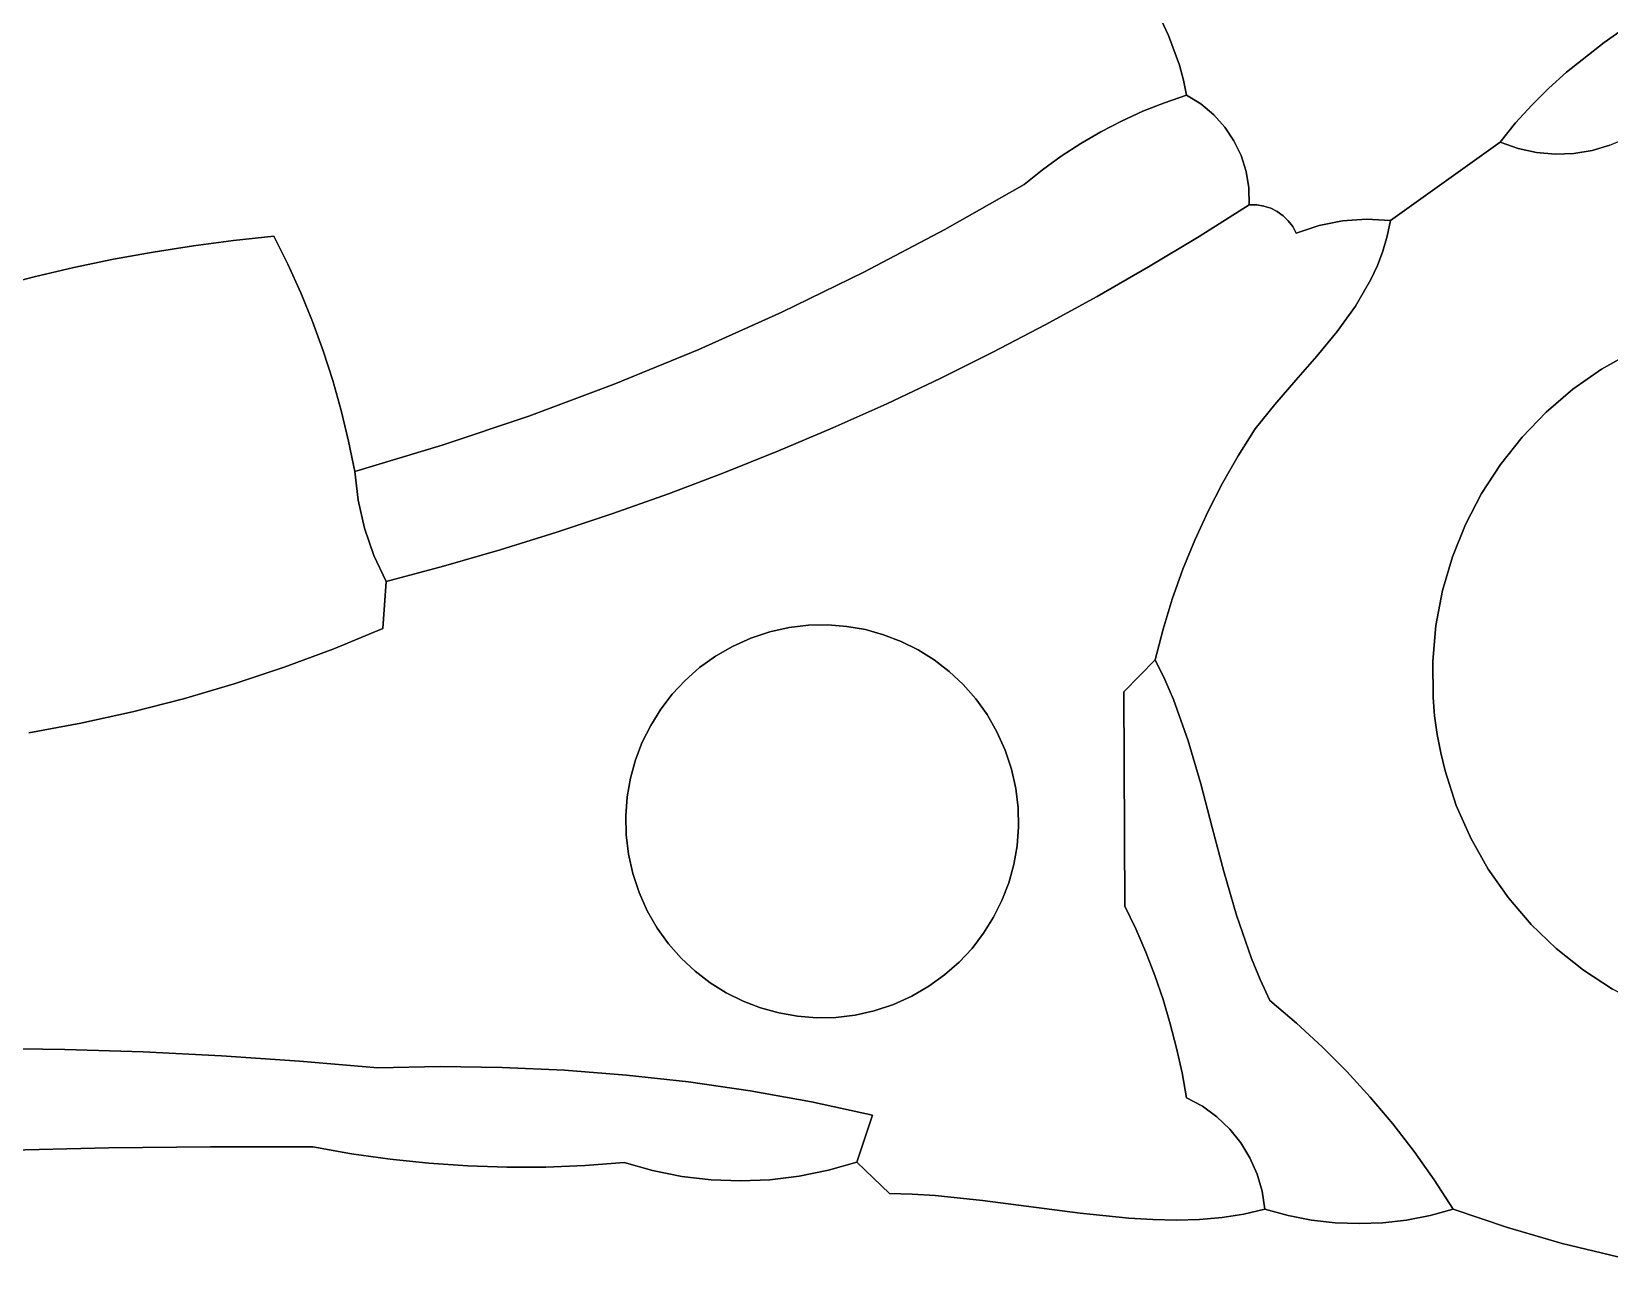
# Model space of a CAD drawing. Header units: inches. Extents: x 37.5 to 70.3, y 17.4 to 61.6.
# Drawn here: x 56.033 to 59.301, y 33.788 to 36.337 of the extents above; entities that cross this region are included whole.
import ezdxf

# ---------------------------------------------------------------- set-up
doc = ezdxf.new("R2010")
doc.units = ezdxf.units.IN
doc.layers.add('SURFACES_FOR_SKETCHUP', color=7, linetype='Continuous')

msp = doc.modelspace()

# ---------------------------------------------------------------- linework, layer by layer
at = {"layer": 'SURFACES_FOR_SKETCHUP'}
for points, invisible_edges in [([(56.8002, 37.2728), (57.587, 35.7558), (56.8268, 37.2866)], 3), ([(56.8268, 37.2866), (57.7568, 35.8385), (56.8521, 37.303)], 3), ([(57.7568, 35.8385), (56.8268, 37.2866), (57.587, 35.7558)], 3), ([(58.1972, 36.6845), (56.8521, 37.303), (57.7568, 35.8385)], 11), ([(56.7723, 37.2617), (56.5349, 35.9128), (56.8002, 37.2728)], 3), ([(57.587, 35.7558), (56.8002, 37.2728), (56.5349, 35.9128)], 11), ([(56.7723, 37.2617), (56.7434, 37.2533), (56.5349, 35.9128)], 10), ([(56.7434, 37.2533), (56.7137, 37.2477), (56.5349, 35.9128)], 10), ([(56.202, 37.0502), (56.5349, 35.9128), (56.6834, 37.245)], 11), ([(56.7137, 37.2477), (56.6834, 37.245), (56.5349, 35.9128)], 10), ([(58.8316, 37.1232), (58.3592, 36.3891), (59.1749, 36.2195)], 11), ([(59.2896, 36.3139), (59.3708, 36.3712), (58.8316, 37.1232)], 10), ([(59.1749, 36.2195), (59.2119, 36.2525), (58.8316, 37.1232)], 10), ([(59.2119, 36.2525), (59.2896, 36.3139), (58.8316, 37.1232)], 10), ([(55.5902, 36.8551), (56.1205, 35.8482), (56.1282, 37.038)], 11), ([(56.1282, 37.038), (56.1205, 35.8482), (56.1493, 37.0345)], 3), ([(56.2027, 35.8652), (56.1493, 37.0345), (56.1205, 35.8482)], 3), ([(56.1493, 37.0345), (56.2853, 35.8802), (56.1689, 37.0353)], 3), ([(56.2853, 35.8802), (56.1493, 37.0345), (56.2027, 35.8652)], 3), ([(56.1689, 37.0353), (56.4514, 35.904), (56.1867, 37.0405)], 3), ([(56.4514, 35.904), (56.1689, 37.0353), (56.3682, 35.8931)], 3), ([(56.3682, 35.8931), (56.1689, 37.0353), (56.2853, 35.8802)], 3), ([(56.1867, 37.0405), (56.5349, 35.9128), (56.202, 37.0502)], 3), ([(56.5349, 35.9128), (56.1867, 37.0405), (56.4514, 35.904)], 3), ([(56.0388, 35.8291), (55.5902, 36.8551), (55.9576, 35.808)], 3), ([(56.1205, 35.8482), (55.5902, 36.8551), (56.0388, 35.8291)], 3), ([(57.7568, 35.8385), (57.9241, 35.9267), (58.1972, 36.6845)], 10), ([(58.1972, 36.6845), (57.9241, 35.9267), (58.2257, 36.6262)], 3), ([(57.9241, 35.9267), (58.0886, 36.0201), (58.2257, 36.6262)], 10), ([(58.1263, 36.0504), (58.2257, 36.6262), (58.0886, 36.0201)], 3), ([(58.2257, 36.6262), (58.1263, 36.0504), (58.2582, 36.5676)], 3), ([(58.1654, 36.0787), (58.2582, 36.5676), (58.1263, 36.0504)], 3), ([(58.2058, 36.105), (58.2582, 36.5676), (58.1654, 36.0787)], 3), ([(58.2582, 36.5676), (58.2058, 36.105), (58.3269, 36.4491)], 3), ([(58.2475, 36.1293), (58.3269, 36.4491), (58.2058, 36.105)], 3), ([(58.3269, 36.4491), (58.2475, 36.1293), (58.3592, 36.3891)], 3), ([(58.2902, 36.1515), (58.3592, 36.3891), (58.2475, 36.1293)], 3), ([(58.3592, 36.3891), (58.2902, 36.1515), (58.3876, 36.3285)], 3), ([(58.3876, 36.3285), (59.1749, 36.2195), (58.3592, 36.3891)], 3), ([(59.3708, 36.3712), (59.2896, 36.3139), (59.371, 36.1373)], 10), ([(58.3341, 36.1716), (58.3876, 36.3285), (58.2902, 36.1515)], 3), ([(58.4101, 36.2673), (58.3876, 36.3285), (58.3341, 36.1716)], 10), ([(58.4101, 36.2673), (58.4811, 36.1645), (58.3876, 36.3285)], 3), ([(58.3876, 36.3285), (58.4811, 36.1645), (59.106, 36.1475)], 11), ([(59.1396, 36.1846), (58.3876, 36.3285), (59.106, 36.1475)], 3), ([(59.1749, 36.2195), (58.3876, 36.3285), (59.1396, 36.1846)], 3), ([(59.2896, 36.3139), (59.2119, 36.2525), (59.371, 36.1373)], 10), ([(58.3341, 36.1716), (58.3789, 36.1895), (58.4101, 36.2673)], 10), ([(58.4101, 36.2673), (58.3789, 36.1895), (58.4185, 36.2364)], 3), ([(58.4247, 36.2053), (58.4185, 36.2364), (58.3789, 36.1895)], 2), ([(58.4185, 36.2364), (58.4545, 36.1868), (58.4101, 36.2673)], 3), ([(58.4811, 36.1645), (58.4101, 36.2673), (58.4545, 36.1868)], 3), ([(58.4185, 36.2364), (58.4247, 36.2053), (58.4545, 36.1868)], 8), ([(59.2119, 36.2525), (59.1749, 36.2195), (59.2646, 36.0904)], 10), ([(59.2646, 36.0904), (59.3016, 36.1013), (59.2119, 36.2525)], 10), ([(59.3373, 36.117), (59.2119, 36.2525), (59.3016, 36.1013)], 3), ([(59.371, 36.1373), (59.2119, 36.2525), (59.3373, 36.117)], 3), ([(58.4247, 36.2053), (58.3789, 36.1895), (58.4545, 36.1868)], 2), ([(59.1749, 36.2195), (59.1396, 36.1846), (59.2266, 36.0842)], 10), ([(59.2266, 36.0842), (59.2646, 36.0904), (59.1749, 36.2195)], 10), ([(58.3341, 36.1716), (58.2902, 36.1515), (58.4509, 35.9125)], 10), ([(58.3341, 36.1716), (58.5039, 36.1389), (58.3789, 36.1895)], 3), ([(58.5039, 36.1389), (58.3341, 36.1716), (58.5229, 36.1106)], 3), ([(58.4509, 35.9125), (58.5229, 36.1106), (58.3341, 36.1716)], 11), ([(58.4811, 36.1645), (58.3789, 36.1895), (58.5039, 36.1389)], 3), ([(58.4545, 36.1868), (58.3789, 36.1895), (58.4811, 36.1645)], 3), ([(59.106, 36.1475), (59.1496, 36.0862), (59.1396, 36.1846)], 3), ([(59.1881, 36.0828), (59.1396, 36.1846), (59.1496, 36.0862)], 3), ([(59.1881, 36.0828), (59.2266, 36.0842), (59.1396, 36.1846)], 10), ([(58.2902, 36.1515), (58.2475, 36.1293), (58.4509, 35.9125)], 10), ([(58.5039, 36.1389), (59.106, 36.1475), (58.4811, 36.1645)], 3), ([(59.106, 36.1475), (58.5039, 36.1389), (59.0745, 36.1078)], 3), ([(58.5229, 36.1106), (59.0745, 36.1078), (58.5039, 36.1389)], 3), ([(59.0745, 36.1078), (59.1116, 36.0945), (59.106, 36.1475)], 2), ([(59.1116, 36.0945), (59.1496, 36.0862), (59.106, 36.1475)], 10), ([(58.2058, 36.105), (58.1654, 36.0787), (58.3459, 35.8494)], 10), ([(58.2475, 36.1293), (58.2058, 36.105), (58.3459, 35.8494)], 10), ([(58.3459, 35.8494), (58.4509, 35.9125), (58.2475, 36.1293)], 10), ([(58.5229, 36.1106), (58.4509, 35.9125), (58.5377, 36.0798)], 3), ([(58.7974, 35.9481), (59.0745, 36.1078), (58.5229, 36.1106)], 11), ([(58.5377, 36.0798), (58.7974, 35.9481), (58.5229, 36.1106)], 3), ([(58.847, 35.9453), (59.0745, 36.1078), (58.7974, 35.9481)], 2), ([(59.0745, 36.1078), (58.847, 35.9453), (59.1116, 36.0945)], 2), ([(58.1654, 36.0787), (58.1263, 36.0504), (58.3459, 35.8494)], 10), ([(58.5377, 36.0798), (58.4509, 35.9125), (58.5481, 36.0471)], 3), ([(58.5481, 36.0471), (58.7479, 35.9446), (58.5377, 36.0798)], 3), ([(58.7974, 35.9481), (58.5377, 36.0798), (58.7479, 35.9446)], 3), ([(58.8406, 35.9131), (59.1116, 36.0945), (58.847, 35.9453)], 3), ([(59.1116, 36.0945), (58.8406, 35.9131), (59.1496, 36.0862)], 3), ([(58.8406, 35.9131), (59.2247, 35.5961), (59.1496, 36.0862)], 11), ([(59.2843, 35.6379), (59.1496, 36.0862), (59.2247, 35.5961)], 3), ([(59.1496, 36.0862), (59.2843, 35.6379), (59.1881, 36.0828)], 3), ([(59.1881, 36.0828), (59.3483, 35.6739), (59.2266, 36.0842)], 3), ([(59.3483, 35.6739), (59.1881, 36.0828), (59.2843, 35.6379)], 3), ([(59.2266, 36.0842), (59.3483, 35.6739), (59.2646, 36.0904)], 3), ([(59.2646, 36.0904), (59.4162, 35.7038), (59.3016, 36.1013)], 3), ([(59.4162, 35.7038), (59.2646, 36.0904), (59.3483, 35.6739)], 3), ([(58.1263, 36.0504), (58.0886, 36.0201), (58.2397, 35.7884)], 10), ([(58.2397, 35.7884), (58.3459, 35.8494), (58.1263, 36.0504)], 10), ([(58.5538, 36.013), (58.5481, 36.0471), (58.4509, 35.9125)], 10), ([(58.5538, 36.013), (58.5993, 35.9708), (58.5481, 36.0471)], 3), ([(58.6126, 35.9641), (58.5481, 36.0471), (58.5993, 35.9708)], 3), ([(58.7479, 35.9446), (58.5481, 36.0471), (58.6126, 35.9641)], 11), ([(58.0886, 36.0201), (57.9241, 35.9267), (58.1324, 35.7296)], 10), ([(58.1324, 35.7296), (58.2397, 35.7884), (58.0886, 36.0201)], 10), ([(58.5546, 35.9778), (58.5538, 36.013), (58.4509, 35.9125)], 2), ([(58.5538, 36.013), (58.5546, 35.9778), (58.5701, 35.9778)], 8), ([(58.5538, 36.013), (58.5701, 35.9778), (58.585, 35.9754)], 9), ([(58.5538, 36.013), (58.585, 35.9754), (58.5993, 35.9708)], 9), ([(58.4509, 35.9125), (58.6521, 35.9193), (58.5546, 35.9778)], 3), ([(58.5701, 35.9778), (58.5546, 35.9778), (58.5993, 35.9708)], 10), ([(58.6126, 35.9641), (58.5993, 35.9708), (58.5546, 35.9778)], 10), ([(58.6521, 35.9193), (58.6126, 35.9641), (58.5546, 35.9778)], 11), ([(58.5993, 35.9708), (58.585, 35.9754), (58.5701, 35.9778)], 8), ([(58.6248, 35.9554), (58.6126, 35.9641), (58.6521, 35.9193)], 10), ([(58.6248, 35.9554), (58.6993, 35.935), (58.6126, 35.9641)], 3), ([(58.7479, 35.9446), (58.6126, 35.9641), (58.6993, 35.935)], 3), ([(58.6448, 35.9329), (58.6356, 35.945), (58.6248, 35.9554)], 8), ([(58.6521, 35.9193), (58.6448, 35.9329), (58.6248, 35.9554)], 10), ([(58.6356, 35.945), (58.6993, 35.935), (58.6248, 35.9554)], 3), ([(58.6448, 35.9329), (58.6993, 35.935), (58.6356, 35.945)], 3), ([(58.7479, 35.9446), (58.6993, 35.935), (58.8068, 35.8233)], 10), ([(58.7974, 35.9481), (58.7479, 35.9446), (58.8316, 35.8821)], 10), ([(58.8068, 35.8233), (58.8203, 35.8522), (58.7479, 35.9446)], 10), ([(58.8203, 35.8522), (58.8316, 35.8821), (58.7479, 35.9446)], 10), ([(58.847, 35.9453), (58.7974, 35.9481), (58.8406, 35.9131)], 2), ([(58.8316, 35.8821), (58.8406, 35.9131), (58.7974, 35.9481)], 10), ([(56.5349, 35.9128), (56.4514, 35.904), (56.5638, 35.8549)], 2), ([(56.5638, 35.8549), (57.2398, 35.6069), (56.5349, 35.9128)], 3), ([(57.4146, 35.6786), (56.5349, 35.9128), (57.2398, 35.6069)], 3), ([(57.587, 35.7558), (56.5349, 35.9128), (57.4146, 35.6786)], 3), ([(57.9241, 35.9267), (57.7568, 35.8385), (57.9145, 35.6185)], 10), ([(57.9145, 35.6185), (58.024, 35.6729), (57.9241, 35.9267)], 10), ([(58.024, 35.6729), (58.1324, 35.7296), (57.9241, 35.9267)], 10), ([(58.3459, 35.8494), (58.6513, 35.6149), (58.4509, 35.9125)], 3), ([(58.6521, 35.9193), (58.4509, 35.9125), (58.6948, 35.6648)], 11), ([(58.6513, 35.6149), (58.6948, 35.6648), (58.4509, 35.9125)], 10), ([(58.6448, 35.9329), (58.6521, 35.9193), (58.6993, 35.935)], 8), ([(58.6521, 35.9193), (58.7744, 35.7681), (58.6993, 35.935)], 3), ([(58.7365, 35.7156), (58.7744, 35.7681), (58.6521, 35.9193)], 10), ([(58.6948, 35.6648), (58.7365, 35.7156), (58.6521, 35.9193)], 10), ([(58.8068, 35.8233), (58.6993, 35.935), (58.7744, 35.7681)], 3), ([(58.8316, 35.8821), (59.2247, 35.5961), (58.8406, 35.9131)], 3), ([(56.2027, 35.8652), (56.657, 35.614), (56.2853, 35.8802)], 3), ([(56.2853, 35.8802), (56.6149, 35.7361), (56.3682, 35.8931)], 3), ([(56.6371, 35.6755), (56.2853, 35.8802), (56.657, 35.614)], 3), ([(56.6149, 35.7361), (56.2853, 35.8802), (56.6371, 35.6755)], 3), ([(56.3682, 35.8931), (56.5905, 35.796), (56.4514, 35.904)], 3), ([(56.5905, 35.796), (56.3682, 35.8931), (56.6149, 35.7361)], 3), ([(56.5638, 35.8549), (56.4514, 35.904), (56.5905, 35.796)], 3), ([(58.8203, 35.8522), (59.2247, 35.5961), (58.8316, 35.8821)], 3), ([(56.0388, 35.8291), (56.3479, 34.9552), (56.1205, 35.8482)], 3), ([(56.1205, 35.8482), (56.6745, 35.5518), (56.2027, 35.8652)], 3), ([(56.6897, 35.4889), (56.1205, 35.8482), (56.3479, 34.9552)], 11), ([(56.6897, 35.4889), (56.6745, 35.5518), (56.1205, 35.8482)], 10), ([(56.657, 35.614), (56.2027, 35.8652), (56.6745, 35.5518)], 3), ([(56.5905, 35.796), (57.2398, 35.6069), (56.5638, 35.8549)], 3), ([(58.2397, 35.7884), (58.5666, 35.514), (58.3459, 35.8494)], 3), ([(58.6079, 35.5649), (58.3459, 35.8494), (58.5666, 35.514)], 3), ([(58.6513, 35.6149), (58.3459, 35.8494), (58.6079, 35.5649)], 3), ([(58.8068, 35.8233), (59.1697, 35.549), (58.8203, 35.8522)], 3), ([(59.2247, 35.5961), (58.8203, 35.8522), (59.1697, 35.549)], 3), ([(55.9576, 35.808), (56.2419, 34.928), (56.0388, 35.8291)], 3), ([(56.3479, 34.9552), (56.0388, 35.8291), (56.2419, 34.928)], 3), ([(57.7568, 35.8385), (57.587, 35.7558), (57.804, 35.5662)], 10), ([(57.804, 35.5662), (57.9145, 35.6185), (57.7568, 35.8385)], 10), ([(58.7744, 35.7681), (59.1697, 35.549), (58.8068, 35.8233)], 3), ([(55.8769, 35.7848), (56.1351, 34.9045), (55.9576, 35.808)], 3), ([(56.0275, 34.8847), (56.1351, 34.9045), (55.8769, 35.7848)], 10), ([(56.1351, 34.9045), (56.2419, 34.928), (55.9576, 35.808)], 10), ([(56.6149, 35.7361), (57.0628, 35.5407), (56.5905, 35.796)], 3), ([(57.2398, 35.6069), (56.5905, 35.796), (57.0628, 35.5407)], 3), ([(58.1324, 35.7296), (58.4992, 35.4016), (58.2397, 35.7884)], 3), ([(58.5666, 35.514), (58.2397, 35.7884), (58.5316, 35.4585)], 3), ([(58.5316, 35.4585), (58.2397, 35.7884), (58.4992, 35.4016)], 3), ([(57.587, 35.7558), (57.4146, 35.6786), (57.5799, 35.4684)], 10), ([(57.5799, 35.4684), (57.6924, 35.5162), (57.587, 35.7558)], 10), ([(57.6924, 35.5162), (57.804, 35.5662), (57.587, 35.7558)], 10), ([(58.7365, 35.7156), (59.1197, 35.497), (58.7744, 35.7681)], 3), ([(59.1697, 35.549), (58.7744, 35.7681), (59.1197, 35.497)], 3), ([(56.6371, 35.6755), (57.0628, 35.5407), (56.6149, 35.7361)], 3), ([(58.024, 35.6729), (58.4693, 35.3434), (58.1324, 35.7296)], 3), ([(58.4992, 35.4016), (58.1324, 35.7296), (58.4693, 35.3434)], 3), ([(58.6948, 35.6648), (59.075, 35.4406), (58.7365, 35.7156)], 3), ([(59.1197, 35.497), (58.7365, 35.7156), (59.075, 35.4406)], 3), ([(59.563, 35.7433), (59.075, 35.4406), (60.425, 35.1243)], 11), ([(59.075, 35.4406), (59.563, 35.7433), (59.1197, 35.497)], 3), ([(59.5251, 35.7361), (59.1197, 35.497), (59.563, 35.7433)], 3), ([(59.1197, 35.497), (59.5251, 35.7361), (59.1697, 35.549)], 3), ([(59.4879, 35.7271), (59.1697, 35.549), (59.5251, 35.7361)], 3), ([(59.2247, 35.5961), (59.1697, 35.549), (59.4879, 35.7271)], 10), ([(59.4879, 35.7271), (59.4162, 35.7038), (59.2247, 35.5961)], 10), ([(59.2843, 35.6379), (59.2247, 35.5961), (59.4162, 35.7038)], 10), ([(59.3483, 35.6739), (59.2843, 35.6379), (59.4162, 35.7038)], 2), ([(56.657, 35.614), (56.8837, 35.4803), (56.6371, 35.6755)], 3), ([(57.0628, 35.5407), (56.6371, 35.6755), (56.8837, 35.4803)], 3), ([(57.4146, 35.6786), (57.2398, 35.6069), (57.4664, 35.4229)], 10), ([(57.4664, 35.4229), (57.5799, 35.4684), (57.4146, 35.6786)], 10), ([(57.9145, 35.6185), (58.4174, 35.2233), (58.024, 35.6729)], 3), ([(58.4693, 35.3434), (58.024, 35.6729), (58.442, 35.2839)], 3), ([(58.442, 35.2839), (58.024, 35.6729), (58.4174, 35.2233)], 3), ([(58.6513, 35.6149), (59.0358, 35.3801), (58.6948, 35.6648)], 3), ([(59.075, 35.4406), (58.6948, 35.6648), (59.0358, 35.3801)], 3), ([(57.804, 35.5662), (57.8339, 35.0739), (57.9145, 35.6185)], 3), ([(57.8689, 35.0565), (57.9145, 35.6185), (57.8339, 35.0739)], 3), ([(57.9021, 35.0358), (57.9145, 35.6185), (57.8689, 35.0565)], 3), ([(57.9145, 35.6185), (57.9021, 35.0358), (58.4174, 35.2233)], 11), ([(58.6079, 35.5649), (59.0025, 35.3162), (58.6513, 35.6149)], 3), ([(59.0358, 35.3801), (58.6513, 35.6149), (59.0025, 35.3162)], 3), ([(56.6745, 35.5518), (56.8837, 35.4803), (56.657, 35.614)], 3), ([(57.2398, 35.6069), (57.0628, 35.5407), (57.2368, 35.3387)], 10), ([(57.2368, 35.3387), (57.352, 35.3797), (57.2398, 35.6069)], 10), ([(57.352, 35.3797), (57.4664, 35.4229), (57.2398, 35.6069)], 10), ([(56.6897, 35.4889), (56.8837, 35.4803), (56.6745, 35.5518)], 3), ([(57.6924, 35.5162), (57.7975, 35.0879), (57.804, 35.5662)], 3), ([(57.8339, 35.0739), (57.804, 35.5662), (57.7975, 35.0879)], 3), ([(58.5666, 35.514), (59.0025, 35.3162), (58.6079, 35.5649)], 3), ([(57.0628, 35.5407), (56.8837, 35.4803), (57.0037, 35.2637)], 10), ([(57.0037, 35.2637), (57.1206, 35.3001), (57.0628, 35.5407)], 10), ([(57.1206, 35.3001), (57.2368, 35.3387), (57.0628, 35.5407)], 10), ([(56.3479, 34.9552), (56.4528, 34.9861), (56.6897, 35.4889)], 10), ([(56.7026, 35.4255), (56.6897, 35.4889), (56.4528, 34.9861)], 10), ([(56.6897, 35.4889), (56.7026, 35.4255), (56.8837, 35.4803)], 8), ([(57.5799, 35.4684), (57.6818, 35.1082), (57.6924, 35.5162)], 3), ([(57.7212, 35.1052), (57.6924, 35.5162), (57.6818, 35.1082)], 3), ([(57.7975, 35.0879), (57.6924, 35.5162), (57.7598, 35.0984)], 3), ([(57.7598, 35.0984), (57.6924, 35.5162), (57.7212, 35.1052)], 3), ([(58.5316, 35.4585), (58.9754, 35.249), (58.5666, 35.514)], 3), ([(59.0025, 35.3162), (58.5666, 35.514), (58.9754, 35.249)], 3), ([(56.7026, 35.4255), (56.7096, 35.3662), (56.8837, 35.4803)], 2), ([(56.7228, 35.3082), (56.8837, 35.4803), (56.7096, 35.3662)], 3), ([(56.8837, 35.4803), (56.7228, 35.3082), (56.886, 35.2297)], 11), ([(56.886, 35.2297), (57.0037, 35.2637), (56.8837, 35.4803)], 10), ([(57.4664, 35.4229), (57.6021, 35.1026), (57.5799, 35.4684)], 3), ([(57.642, 35.1074), (57.5799, 35.4684), (57.6021, 35.1026)], 3), ([(57.6818, 35.1082), (57.5799, 35.4684), (57.642, 35.1074)], 3), ([(58.4992, 35.4016), (58.9754, 35.249), (58.5316, 35.4585)], 3), ([(56.7096, 35.3662), (56.7026, 35.4255), (56.4528, 34.9861)], 10), ([(57.352, 35.3797), (57.5227, 35.0806), (57.4664, 35.4229)], 3), ([(57.5622, 35.0937), (57.4664, 35.4229), (57.5227, 35.0806)], 3), ([(57.6021, 35.1026), (57.4664, 35.4229), (57.5622, 35.0937)], 3), ([(59.0358, 35.3801), (58.9439, 34.8814), (59.075, 35.4406)], 3), ([(58.9439, 34.8814), (59.2467, 34.3933), (59.075, 35.4406)], 11), ([(59.2467, 34.3933), (60.425, 35.1243), (59.075, 35.4406)], 11), ([(58.4693, 35.3434), (58.9549, 35.1792), (58.4992, 35.4016)], 3), ([(58.9754, 35.249), (58.4992, 35.4016), (58.9549, 35.1792)], 3), ([(56.4528, 34.9861), (56.5565, 35.0206), (56.7096, 35.3662)], 10), ([(56.7228, 35.3082), (56.7096, 35.3662), (56.5565, 35.0206)], 10), ([(57.2368, 35.3387), (57.4493, 35.0432), (57.352, 35.3797)], 3), ([(57.4847, 35.0636), (57.352, 35.3797), (57.4493, 35.0432)], 3), ([(57.5227, 35.0806), (57.352, 35.3797), (57.4847, 35.0636)], 3), ([(59.0358, 35.3801), (59.0025, 35.3162), (58.9386, 34.9197)], 10), ([(58.9439, 34.8814), (59.0358, 35.3801), (58.9386, 34.9197)], 3), ([(57.2368, 35.3387), (57.1206, 35.3001), (57.3867, 34.9934)], 10), ([(57.2368, 35.3387), (57.3867, 34.9934), (57.4166, 35.0197)], 9), ([(57.2368, 35.3387), (57.4166, 35.0197), (57.4493, 35.0432)], 9), ([(58.442, 35.2839), (58.9549, 35.1792), (58.4693, 35.3434)], 3), ([(56.6591, 35.0588), (56.7228, 35.3082), (56.5565, 35.0206)], 3), ([(56.6591, 35.0588), (56.7422, 35.252), (56.7228, 35.3082)], 9), ([(56.7422, 35.252), (56.886, 35.2297), (56.7228, 35.3082)], 3), ([(57.1206, 35.3001), (57.0037, 35.2637), (57.3359, 34.9334)], 10), ([(57.3359, 34.9334), (57.3598, 34.9645), (57.1206, 35.3001)], 10), ([(57.3598, 34.9645), (57.3867, 34.9934), (57.1206, 35.3001)], 10), ([(58.9754, 35.249), (58.9353, 34.9577), (59.0025, 35.3162)], 3), ([(58.9386, 34.9197), (59.0025, 35.3162), (58.9353, 34.9577)], 3), ([(57.0037, 35.2637), (56.886, 35.2297), (57.2978, 34.8652)], 10), ([(57.2978, 34.8652), (57.3152, 34.9002), (57.0037, 35.2637)], 10), ([(57.3152, 34.9002), (57.3359, 34.9334), (57.0037, 35.2637)], 10), ([(58.4174, 35.2233), (58.9411, 35.1071), (58.442, 35.2839)], 3), ([(58.9549, 35.1792), (58.442, 35.2839), (58.9411, 35.1071)], 3), ([(56.6591, 35.0588), (56.7676, 35.198), (56.7422, 35.252)], 9), ([(56.7676, 35.198), (56.886, 35.2297), (56.7422, 35.252)], 2), ([(56.886, 35.2297), (56.7676, 35.198), (56.7604, 35.1006)], 8), ([(56.7604, 35.1006), (57.2978, 34.8652), (56.886, 35.2297)], 11), ([(58.3954, 35.1617), (58.4174, 35.2233), (57.9021, 35.0358)], 10), ([(58.3954, 35.1617), (58.9411, 35.1071), (58.4174, 35.2233)], 3), ([(58.9353, 34.9577), (58.9754, 35.249), (58.9345, 35.0331)], 3), ([(58.9754, 35.249), (58.9549, 35.1792), (58.9345, 35.0331)], 10), ([(56.6591, 35.0588), (56.7604, 35.1006), (56.7676, 35.198)], 8), ([(57.9021, 35.0358), (57.9332, 35.012), (58.3954, 35.1617)], 10), ([(58.3762, 35.0991), (58.3954, 35.1617), (57.9332, 35.012)], 10), ([(58.3954, 35.1617), (58.3762, 35.0991), (58.3975, 34.9537)], 10), ([(58.9411, 35.1071), (58.3954, 35.1617), (58.9345, 35.0331)], 3), ([(58.3975, 34.9537), (58.9345, 35.0331), (58.3954, 35.1617)], 11), ([(58.9411, 35.1071), (58.9345, 35.0331), (58.9549, 35.1792)], 2), ([(57.2635, 34.7131), (56.7604, 35.1006), (56.6591, 35.0588)], 9), ([(57.2635, 34.7131), (57.2666, 34.7525), (56.7604, 35.1006)], 10), ([(57.2666, 34.7525), (57.2734, 34.7911), (56.7604, 35.1006)], 10), ([(57.2734, 34.7911), (57.2839, 34.8288), (56.7604, 35.1006)], 10), ([(57.2839, 34.8288), (57.2978, 34.8652), (56.7604, 35.1006)], 10), ([(57.5622, 35.0937), (57.5227, 35.0806), (57.7975, 35.0879)], 10), ([(57.7598, 35.0984), (57.7212, 35.1052), (57.5622, 35.0937)], 10), ([(57.5622, 35.0937), (57.7212, 35.1052), (57.6021, 35.1026)], 3), ([(57.7975, 35.0879), (57.7598, 35.0984), (57.5622, 35.0937)], 10), ([(57.6818, 35.1082), (57.6021, 35.1026), (57.7212, 35.1052)], 3), ([(57.6818, 35.1082), (57.642, 35.1074), (57.6021, 35.1026)], 8), ([(57.9332, 35.012), (57.9621, 34.985), (58.3762, 35.0991)], 10), ([(58.2947, 34.9695), (58.3762, 35.0991), (57.9621, 34.985)], 11), ([(58.2947, 34.9695), (58.3597, 35.0356), (58.3762, 35.0991)], 8), ([(58.3597, 35.0356), (58.3796, 34.9952), (58.3762, 35.0991)], 2), ([(58.3796, 34.9952), (58.3975, 34.9537), (58.3762, 35.0991)], 10), ([(59.8059, 34.2623), (60.425, 35.1243), (59.2467, 34.3933)], 11), ([(57.2978, 34.8652), (57.5227, 35.0806), (57.3152, 34.9002)], 3), ([(57.2978, 34.8652), (57.8178, 34.3225), (57.5227, 35.0806)], 11), ([(57.5227, 35.0806), (57.4847, 35.0636), (57.3152, 34.9002)], 10), ([(57.3152, 34.9002), (57.4847, 35.0636), (57.3359, 34.9334)], 3), ([(57.3359, 34.9334), (57.4847, 35.0636), (57.3598, 34.9645)], 3), ([(57.4847, 35.0636), (57.4493, 35.0432), (57.3598, 34.9645)], 10), ([(57.8339, 35.0739), (57.7975, 35.0879), (57.5227, 35.0806)], 10), ([(57.8339, 35.0739), (57.5227, 35.0806), (57.8178, 34.3225)], 11), ([(58.0493, 34.8491), (57.8339, 35.0739), (57.8178, 34.3225)], 11), ([(57.8339, 35.0739), (58.0493, 34.8491), (57.8689, 35.0565)], 3), ([(56.5565, 35.0206), (56.7499, 34.1908), (56.6591, 35.0588)], 3), ([(57.2635, 34.7131), (56.6591, 35.0588), (57.2643, 34.6733)], 3), ([(56.6591, 35.0588), (56.879, 34.1936), (57.2643, 34.6733)], 11), ([(56.879, 34.1936), (56.6591, 35.0588), (56.7499, 34.1908)], 3), ([(57.3867, 34.9934), (57.3598, 34.9645), (57.4493, 35.0432)], 10), ([(57.4493, 35.0432), (57.4166, 35.0197), (57.3867, 34.9934)], 8), ([(58.0493, 34.8491), (58.0322, 34.8871), (57.8689, 35.0565)], 10), ([(57.8689, 35.0565), (58.0322, 34.8871), (57.9021, 35.0358)], 3), ([(57.9021, 35.0358), (58.0322, 34.8871), (57.9332, 35.012)], 3), ([(58.3796, 34.9952), (58.3597, 35.0356), (58.2947, 34.9695)], 8), ([(58.4282, 34.8679), (58.9345, 35.0331), (58.3975, 34.9537)], 3), ([(58.9345, 35.0331), (58.4282, 34.8679), (58.9353, 34.9577)], 3), ([(56.4528, 34.9861), (56.5882, 34.2047), (56.5565, 35.0206)], 3), ([(56.7499, 34.1908), (56.5565, 35.0206), (56.5882, 34.2047)], 3), ([(57.9621, 34.985), (57.9332, 35.012), (58.0118, 34.9225)], 10), ([(58.0322, 34.8871), (58.0118, 34.9225), (57.9332, 35.012)], 10), ([(58.3796, 34.9952), (58.2947, 34.9695), (58.3975, 34.9537)], 3), ([(56.3479, 34.9552), (56.4262, 34.2157), (56.4528, 34.9861)], 3), ([(56.5882, 34.2047), (56.4528, 34.9861), (56.4262, 34.2157)], 3), ([(58.2947, 34.9695), (57.9621, 34.985), (57.9884, 34.9552)], 9), ([(58.0118, 34.9225), (57.9884, 34.9552), (57.9621, 34.985)], 8), ([(58.2947, 34.9695), (57.9884, 34.9552), (58.0118, 34.9225)], 9), ([(58.2947, 34.9695), (58.0118, 34.9225), (58.0322, 34.8871)], 9), ([(58.2947, 34.9695), (58.0322, 34.8871), (58.0493, 34.8491)], 9), ([(58.2947, 34.9695), (58.0493, 34.8491), (58.0624, 34.8096)], 9), ([(58.2947, 34.9695), (58.0624, 34.8096), (58.0713, 34.7697)], 9), ([(58.2947, 34.9695), (58.0713, 34.7697), (58.0761, 34.7297)], 9), ([(58.2947, 34.9695), (58.0761, 34.7297), (58.297, 34.526)], 3), ([(58.2947, 34.9695), (58.297, 34.526), (58.4542, 34.7793)], 10), ([(58.4282, 34.8679), (58.3975, 34.9537), (58.2947, 34.9695)], 10), ([(58.4282, 34.8679), (58.2947, 34.9695), (58.4542, 34.7793)], 3), ([(56.2419, 34.928), (56.4262, 34.2157), (56.3479, 34.9552)], 3), ([(58.9353, 34.9577), (58.4282, 34.8679), (58.9386, 34.9197)], 3), ([(56.0275, 34.8847), (56.102, 34.2292), (56.1351, 34.9045)], 3), ([(56.2642, 34.2239), (56.1351, 34.9045), (56.102, 34.2292)], 3), ([(56.1351, 34.9045), (56.2642, 34.2239), (56.2419, 34.928)], 3), ([(56.4262, 34.2157), (56.2419, 34.928), (56.2642, 34.2239)], 3), ([(58.4542, 34.7793), (58.9386, 34.9197), (58.4282, 34.8679)], 3), ([(58.9386, 34.9197), (58.4542, 34.7793), (58.9439, 34.8814)], 3), ([(56.102, 34.2292), (56.0275, 34.8847), (55.9398, 34.2317)], 3), ([(57.2978, 34.8652), (57.2839, 34.8288), (57.2911, 34.554)], 10), ([(57.2911, 34.554), (57.8178, 34.3225), (57.2978, 34.8652)], 11), ([(58.9439, 34.8814), (58.4542, 34.7793), (58.9511, 34.8434)], 3), ([(59.1903, 34.4381), (59.2467, 34.3933), (58.9439, 34.8814)], 10), ([(58.9439, 34.8814), (58.9511, 34.8434), (59.1903, 34.4381)], 10), ([(57.8178, 34.3225), (58.0426, 34.5378), (58.0493, 34.8491)], 11), ([(58.0426, 34.5378), (58.0566, 34.5743), (58.0493, 34.8491)], 10), ([(58.0624, 34.8096), (58.0493, 34.8491), (58.0566, 34.5743)], 10), ([(58.4779, 34.6889), (58.9511, 34.8434), (58.4542, 34.7793)], 3), ([(58.9511, 34.8434), (58.4779, 34.6889), (58.9602, 34.8063)], 3), ([(58.9511, 34.8434), (58.9602, 34.8063), (59.1383, 34.4881)], 10), ([(59.1383, 34.4881), (59.1903, 34.4381), (58.9511, 34.8434)], 10), ([(57.2839, 34.8288), (57.2734, 34.7911), (57.278, 34.5935)], 10), ([(57.278, 34.5935), (57.2911, 34.554), (57.2839, 34.8288)], 10), ([(58.0566, 34.5743), (58.067, 34.6119), (58.0624, 34.8096)], 10), ([(58.067, 34.6119), (58.0739, 34.6506), (58.0624, 34.8096)], 10), ([(58.0624, 34.8096), (58.0739, 34.6506), (58.0713, 34.7697)], 3), ([(58.5018, 34.5978), (58.9602, 34.8063), (58.4779, 34.6889)], 3), ([(58.9602, 34.8063), (58.5018, 34.5978), (58.9834, 34.7346)], 3), ([(58.9602, 34.8063), (58.9834, 34.7346), (59.0912, 34.5431)], 10), ([(59.1383, 34.4881), (58.9602, 34.8063), (59.0912, 34.5431)], 3), ([(57.2734, 34.7911), (57.2666, 34.7525), (57.278, 34.5935)], 10), ([(58.0769, 34.6899), (58.0713, 34.7697), (58.0739, 34.6506)], 3), ([(58.0769, 34.6899), (58.0761, 34.7297), (58.0713, 34.7697)], 8), ([(58.4542, 34.7793), (58.297, 34.526), (58.4779, 34.6889)], 3), ([(57.2635, 34.7131), (57.2691, 34.6334), (57.2666, 34.7525)], 3), ([(57.278, 34.5935), (57.2666, 34.7525), (57.2691, 34.6334)], 3), ([(58.5281, 34.507), (58.9834, 34.7346), (58.5018, 34.5978)], 3), ([(58.9834, 34.7346), (58.5281, 34.507), (59.0133, 34.6666)], 3), ([(59.0494, 34.6027), (59.0912, 34.5431), (58.9834, 34.7346)], 10), ([(59.0133, 34.6666), (59.0494, 34.6027), (58.9834, 34.7346)], 2), ([(57.2635, 34.7131), (57.2643, 34.6733), (57.2691, 34.6334)], 8), ([(58.0769, 34.6899), (58.297, 34.526), (58.0761, 34.7297)], 3), ([(57.2643, 34.6733), (56.879, 34.1936), (57.2691, 34.6334)], 3), ([(58.0739, 34.6506), (58.297, 34.526), (58.0769, 34.6899)], 3), ([(58.4779, 34.6889), (58.297, 34.526), (58.5018, 34.5978)], 3), ([(58.067, 34.6119), (58.297, 34.526), (58.0739, 34.6506)], 3), ([(58.5592, 34.4177), (59.0133, 34.6666), (58.5281, 34.507)], 3), ([(59.0133, 34.6666), (58.5592, 34.4177), (59.0494, 34.6027)], 3), ([(57.2691, 34.6334), (56.879, 34.1936), (57.278, 34.5935)], 3), ([(58.0566, 34.5743), (58.297, 34.526), (58.067, 34.6119)], 3), ([(58.5774, 34.3739), (59.0494, 34.6027), (58.5592, 34.4177)], 3), ([(58.6527, 34.2839), (59.0494, 34.6027), (58.5774, 34.3739)], 11), ([(58.7058, 34.2349), (59.0494, 34.6027), (58.6527, 34.2839)], 3), ([(59.0494, 34.6027), (58.7058, 34.2349), (59.0912, 34.5431)], 3), ([(57.008, 34.192), (57.278, 34.5935), (56.879, 34.1936)], 3), ([(57.278, 34.5935), (57.008, 34.192), (57.2911, 34.554)], 3), ([(58.0426, 34.5378), (58.297, 34.526), (58.0566, 34.5743)], 3), ([(58.3196, 34.4788), (58.5018, 34.5978), (58.297, 34.526)], 3), ([(58.5018, 34.5978), (58.3196, 34.4788), (58.5281, 34.507)], 3), ([(57.2911, 34.554), (57.008, 34.192), (57.3082, 34.516)], 3), ([(57.2911, 34.554), (57.3082, 34.516), (57.4716, 34.3466)], 10), ([(57.5065, 34.3292), (57.2911, 34.554), (57.4716, 34.3466)], 3), ([(57.2911, 34.554), (57.5065, 34.3292), (57.8178, 34.3225)], 11), ([(58.0426, 34.5378), (57.8178, 34.3225), (58.0252, 34.5029)], 3), ([(58.0252, 34.5029), (58.297, 34.526), (58.0426, 34.5378)], 3), ([(58.7567, 34.1837), (59.0912, 34.5431), (58.7058, 34.2349)], 3), ([(59.0912, 34.5431), (58.7567, 34.1837), (59.1383, 34.4881)], 3), ([(57.1368, 34.1862), (57.3082, 34.516), (57.008, 34.192)], 3), ([(57.3082, 34.516), (57.1368, 34.1862), (57.3286, 34.4806)], 3), ([(57.4384, 34.3672), (57.3082, 34.516), (57.4072, 34.3911)], 3), ([(57.4716, 34.3466), (57.3082, 34.516), (57.4384, 34.3672)], 3), ([(57.3082, 34.516), (57.3286, 34.4806), (57.4072, 34.3911)], 10), ([(58.297, 34.526), (58.0252, 34.5029), (58.3196, 34.4788)], 3), ([(58.3403, 34.4307), (58.5281, 34.507), (58.3196, 34.4788)], 3), ([(58.3592, 34.382), (58.5281, 34.507), (58.3403, 34.4307)], 3), ([(58.5281, 34.507), (58.3592, 34.382), (58.5592, 34.4177)], 3), ([(57.3286, 34.4806), (57.1368, 34.1862), (57.3521, 34.4479)], 3), ([(57.3784, 34.418), (57.4072, 34.3911), (57.3286, 34.4806)], 10), ([(57.3286, 34.4806), (57.3521, 34.4479), (57.3784, 34.418)], 8), ([(57.8178, 34.3225), (57.8557, 34.3395), (58.0252, 34.5029)], 10), ([(58.0252, 34.5029), (57.8557, 34.3395), (58.0045, 34.4697)], 3), ([(58.0045, 34.4697), (58.3196, 34.4788), (58.0252, 34.5029)], 3), ([(58.3196, 34.4788), (58.0045, 34.4697), (58.3403, 34.4307)], 3), ([(58.8054, 34.1305), (59.1383, 34.4881), (58.7567, 34.1837)], 3), ([(59.1383, 34.4881), (58.8054, 34.1305), (59.1903, 34.4381)], 3), ([(57.2654, 34.1761), (57.3521, 34.4479), (57.1368, 34.1862)], 3), ([(57.3784, 34.418), (57.3521, 34.4479), (57.2654, 34.1761)], 10), ([(58.0045, 34.4697), (57.8557, 34.3395), (57.9806, 34.4385)], 3), ([(57.8557, 34.3395), (57.8912, 34.3599), (57.9806, 34.4385)], 10), ([(57.9537, 34.4097), (57.9806, 34.4385), (57.8912, 34.3599)], 10), ([(57.9537, 34.4097), (58.3761, 34.3326), (57.9806, 34.4385)], 3), ([(57.9806, 34.4385), (58.3592, 34.382), (58.0045, 34.4697)], 3), ([(58.3592, 34.382), (57.9806, 34.4385), (58.3761, 34.3326)], 3), ([(58.3403, 34.4307), (58.0045, 34.4697), (58.3592, 34.382)], 3), ([(57.4072, 34.3911), (57.3784, 34.418), (57.2654, 34.1761)], 10), ([(57.8912, 34.3599), (57.9238, 34.3834), (57.9537, 34.4097)], 8), ([(57.9537, 34.4097), (57.9238, 34.3834), (58.4043, 34.2319)], 10), ([(58.3761, 34.3326), (57.9537, 34.4097), (58.3912, 34.2825)], 3), ([(58.3912, 34.2825), (57.9537, 34.4097), (58.4043, 34.2319)], 3), ([(58.3761, 34.3326), (58.5592, 34.4177), (58.3592, 34.382)], 3), ([(58.5592, 34.4177), (58.3761, 34.3326), (58.5774, 34.3739)], 3), ([(58.8519, 34.0753), (59.1903, 34.4381), (58.8054, 34.1305)], 3), ([(59.1903, 34.4381), (58.8519, 34.0753), (59.2467, 34.3933)], 3), ([(57.3935, 34.1618), (57.4072, 34.3911), (57.2654, 34.1761)], 3), ([(57.4072, 34.3911), (57.3935, 34.1618), (57.4384, 34.3672)], 3), ([(57.9238, 34.3834), (57.8912, 34.3599), (58.0024, 33.9166)], 10), ([(58.0024, 33.9166), (58.4043, 34.2319), (57.9238, 34.3834)], 11), ([(58.3912, 34.2825), (58.5774, 34.3739), (58.3761, 34.3326)], 3), ([(58.5774, 34.3739), (58.3912, 34.2825), (58.5976, 34.3308)], 3), ([(58.5774, 34.3739), (58.5976, 34.3308), (58.6527, 34.2839)], 8), ([(58.896, 34.0181), (59.2467, 34.3933), (58.8519, 34.0753)], 3), ([(59.2467, 34.3933), (58.896, 34.0181), (59.3071, 34.3542)], 3), ([(59.2467, 34.3933), (59.3071, 34.3542), (59.8059, 34.2623)], 10), ([(57.4384, 34.3672), (57.3935, 34.1618), (57.4716, 34.3466)], 3), ([(57.4716, 34.3466), (57.3935, 34.1618), (57.5065, 34.3292)], 3), ([(57.8557, 34.3395), (57.7743, 34.0933), (57.8912, 34.3599)], 3), ([(58.0024, 33.9166), (57.8912, 34.3599), (57.7743, 34.0933)], 11), ([(58.9377, 33.9591), (59.3071, 34.3542), (58.896, 34.0181)], 3), ([(58.9377, 33.9591), (59.0892, 33.8604), (59.3071, 34.3542)], 11), ([(59.3711, 34.3209), (59.3071, 34.3542), (59.0892, 33.8604)], 10), ([(57.5211, 34.1432), (57.5065, 34.3292), (57.3935, 34.1618)], 3), ([(57.5065, 34.3292), (57.5211, 34.1432), (57.5429, 34.3152)], 3), ([(57.5065, 34.3292), (57.5429, 34.3152), (57.8178, 34.3225)], 10), ([(57.5429, 34.3152), (57.5211, 34.1432), (57.5806, 34.3047)], 3), ([(57.7782, 34.3093), (57.8178, 34.3225), (57.5429, 34.3152)], 10), ([(57.5429, 34.3152), (57.5806, 34.3047), (57.7782, 34.3093)], 10), ([(57.5806, 34.3047), (57.6193, 34.2979), (57.7782, 34.3093)], 10), ([(57.7782, 34.3093), (57.6193, 34.2979), (57.7384, 34.3004)], 3), ([(57.7384, 34.3004), (57.7743, 34.0933), (57.7782, 34.3093)], 3), ([(57.8178, 34.3225), (57.7743, 34.0933), (57.8557, 34.3395)], 3), ([(57.7782, 34.3093), (57.7743, 34.0933), (57.8178, 34.3225)], 3), ([(58.4043, 34.2319), (58.5976, 34.3308), (58.3912, 34.2825)], 3), ([(58.4155, 34.1808), (58.5976, 34.3308), (58.4043, 34.2319)], 3), ([(58.4155, 34.1808), (58.4577, 34.1114), (58.5976, 34.3308)], 11), ([(58.6527, 34.2839), (58.5976, 34.3308), (58.4577, 34.1114)], 10), ([(59.0892, 33.8604), (59.2028, 33.8274), (59.3711, 34.3209)], 10), ([(59.4382, 34.2938), (59.3711, 34.3209), (59.2028, 33.8274)], 10), ([(57.5806, 34.3047), (57.5211, 34.1432), (57.6193, 34.2979)], 3), ([(57.6481, 34.1204), (57.6193, 34.2979), (57.5211, 34.1432)], 3), ([(57.6586, 34.2948), (57.7384, 34.3004), (57.6193, 34.2979)], 3), ([(57.6193, 34.2979), (57.6481, 34.1204), (57.6586, 34.2948)], 3), ([(57.6586, 34.2948), (57.6481, 34.1204), (57.6984, 34.2956)], 3), ([(57.7743, 34.0933), (57.6984, 34.2956), (57.6481, 34.1204)], 3), ([(57.6586, 34.2948), (57.6984, 34.2956), (57.7384, 34.3004)], 8), ([(57.6984, 34.2956), (57.7743, 34.0933), (57.7384, 34.3004)], 3), ([(58.4876, 34.0896), (58.6527, 34.2839), (58.4577, 34.1114)], 3), ([(58.5142, 34.0643), (58.6527, 34.2839), (58.4876, 34.0896)], 3), ([(58.6527, 34.2839), (58.5142, 34.0643), (58.7058, 34.2349)], 3), ([(59.2028, 33.8274), (59.3177, 33.7995), (59.4382, 34.2938)], 10), ([(56.1927, 34.0254), (55.9398, 34.2317), (55.7723, 34.0157)], 3), ([(56.102, 34.2292), (55.9398, 34.2317), (56.1927, 34.0254)], 10), ([(56.2642, 34.2239), (56.102, 34.2292), (56.1927, 34.0254)], 10), ([(56.4038, 34.0278), (56.2642, 34.2239), (56.1927, 34.0254)], 3), ([(56.4262, 34.2157), (56.2642, 34.2239), (56.4038, 34.0278)], 10), ([(56.5882, 34.2047), (56.4262, 34.2157), (56.4038, 34.0278)], 10), ([(58.0024, 33.9166), (58.2047, 33.8901), (58.4043, 34.2319)], 10), ([(58.4155, 34.1808), (58.4043, 34.2319), (58.2047, 33.8901)], 10), ([(58.5372, 34.0358), (58.7058, 34.2349), (58.5142, 34.0643)], 3), ([(58.7058, 34.2349), (58.5372, 34.0358), (58.7567, 34.1837)], 3), ([(56.4038, 34.0278), (56.6156, 34.0275), (56.5882, 34.2047)], 10), ([(56.7499, 34.1908), (56.5882, 34.2047), (56.6156, 34.0275)], 10), ([(56.6156, 34.0275), (56.6954, 34.0132), (56.7499, 34.1908)], 10), ([(56.6954, 34.0132), (56.7755, 34.0019), (56.7499, 34.1908)], 10), ([(56.7499, 34.1908), (56.7755, 34.0019), (56.879, 34.1936)], 3), ([(56.856, 33.9935), (56.879, 34.1936), (56.7755, 34.0019)], 3), ([(56.9367, 33.988), (56.879, 34.1936), (56.856, 33.9935)], 3), ([(56.879, 34.1936), (56.9367, 33.988), (57.008, 34.192)], 3), ([(57.0175, 33.9854), (57.008, 34.192), (56.9367, 33.988)], 3), ([(57.0175, 33.9854), (57.0984, 33.9857), (57.008, 34.192)], 10), ([(57.1368, 34.1862), (57.008, 34.192), (57.0984, 33.9857)], 10), ([(57.1792, 33.989), (57.1368, 34.1862), (57.0984, 33.9857)], 3), ([(57.1368, 34.1862), (57.1792, 33.989), (57.2654, 34.1761)], 3), ([(58.4247, 34.1292), (58.4155, 34.1808), (58.2047, 33.8901)], 10), ([(58.4155, 34.1808), (58.4247, 34.1292), (58.4577, 34.1114)], 8), ([(58.5562, 34.0046), (58.7567, 34.1837), (58.5372, 34.0358)], 3), ([(58.7567, 34.1837), (58.5562, 34.0046), (58.8054, 34.1305)], 3), ([(57.26, 33.9951), (57.2654, 34.1761), (57.1792, 33.989)], 3), ([(57.26, 33.9951), (57.3193, 33.9783), (57.2654, 34.1761)], 10), ([(57.2654, 34.1761), (57.3193, 33.9783), (57.3935, 34.1618)], 3), ([(57.3795, 33.9663), (57.3935, 34.1618), (57.3193, 33.9783)], 3), ([(57.3795, 33.9663), (57.4402, 33.9592), (57.3935, 34.1618)], 10), ([(57.3935, 34.1618), (57.4402, 33.9592), (57.5211, 34.1432)], 3), ([(57.5012, 33.9569), (57.5211, 34.1432), (57.4402, 33.9592)], 3), ([(57.5012, 33.9569), (57.5622, 33.9594), (57.5211, 34.1432)], 10), ([(57.6481, 34.1204), (57.5211, 34.1432), (57.5622, 33.9594)], 10), ([(57.5622, 33.9594), (57.623, 33.9667), (57.6481, 34.1204)], 10), ([(57.623, 33.9667), (57.6831, 33.9789), (57.6481, 34.1204)], 10), ([(57.6831, 33.9789), (57.7423, 33.9959), (57.6481, 34.1204)], 10), ([(57.7743, 34.0933), (57.6481, 34.1204), (57.7423, 33.9959)], 2), ([(58.2047, 33.8901), (58.3055, 33.88), (58.4247, 34.1292)], 10), ([(58.3055, 33.88), (58.3551, 33.877), (58.4247, 34.1292)], 10), ([(58.4577, 34.1114), (58.4247, 34.1292), (58.3551, 33.877)], 10), ([(58.5711, 33.971), (58.8054, 34.1305), (58.5562, 34.0046)], 3), ([(58.8054, 34.1305), (58.5711, 33.971), (58.6837, 33.876)], 11), ([(58.8054, 34.1305), (58.6837, 33.876), (58.8519, 34.0753)], 3), ([(57.7423, 33.9959), (57.8099, 33.9309), (57.7743, 34.0933)], 2), ([(57.8564, 33.9298), (57.7743, 34.0933), (57.8099, 33.9309)], 3), ([(57.9041, 33.9268), (57.7743, 34.0933), (57.8564, 33.9298)], 3), ([(58.0024, 33.9166), (57.7743, 34.0933), (57.9041, 33.9268)], 3), ([(58.3551, 33.877), (58.4039, 33.8759), (58.4577, 34.1114)], 10), ([(58.4876, 34.0896), (58.4577, 34.1114), (58.4039, 33.8759)], 10), ([(58.5142, 34.0643), (58.4876, 34.0896), (58.4039, 33.8759)], 10), ([(58.4039, 33.8759), (58.4517, 33.8771), (58.5142, 34.0643)], 10), ([(58.5372, 34.0358), (58.5142, 34.0643), (58.4517, 33.8771)], 10), ([(58.7328, 33.8704), (58.8519, 34.0753), (58.6837, 33.876)], 3), ([(58.7821, 33.8685), (58.8519, 34.0753), (58.7328, 33.8704)], 3), ([(58.8519, 34.0753), (58.7821, 33.8685), (58.896, 34.0181)], 3), ([(56.1927, 34.0254), (55.7723, 34.0157), (55.9294, 33.2552)], 10), ([(55.9294, 33.2552), (56.2604, 33.2529), (56.1927, 34.0254)], 10), ([(56.4038, 34.0278), (56.1927, 34.0254), (56.2604, 33.2529)], 10), ([(56.2604, 33.2529), (56.5913, 33.2465), (56.4038, 34.0278)], 10), ([(56.6156, 34.0275), (56.4038, 34.0278), (56.5913, 33.2465)], 10), ([(56.6954, 34.0132), (56.6156, 34.0275), (56.5913, 33.2465)], 10), ([(58.5562, 34.0046), (58.5372, 34.0358), (58.4517, 33.8771)], 10), ([(58.8313, 33.8704), (58.896, 34.0181), (58.7821, 33.8685)], 3), ([(58.8313, 33.8704), (58.8804, 33.876), (58.896, 34.0181)], 10), ([(58.9377, 33.9591), (58.896, 34.0181), (58.8804, 33.876)], 10), ([(56.7755, 34.0019), (56.6954, 34.0132), (56.5913, 33.2465)], 10), ([(56.5913, 33.2465), (56.922, 33.236), (56.7755, 34.0019)], 10), ([(56.856, 33.9935), (56.7755, 34.0019), (56.922, 33.236)], 10), ([(56.9367, 33.988), (56.856, 33.9935), (56.922, 33.236)], 10), ([(57.0175, 33.9854), (56.9367, 33.988), (56.922, 33.236)], 10), ([(57.0984, 33.9857), (57.0175, 33.9854), (56.922, 33.236)], 10), ([(56.922, 33.236), (57.2525, 33.2215), (57.0984, 33.9857)], 10), ([(57.1792, 33.989), (57.0984, 33.9857), (57.2525, 33.2215)], 10), ([(57.3193, 33.9783), (57.26, 33.9951), (57.1792, 33.989)], 8), ([(57.3193, 33.9783), (57.1792, 33.989), (57.2525, 33.2215)], 11), ([(57.8099, 33.9309), (57.7423, 33.9959), (57.6831, 33.9789)], 8), ([(58.4517, 33.8771), (58.4983, 33.881), (58.5562, 34.0046)], 10), ([(58.5711, 33.971), (58.5562, 34.0046), (58.4983, 33.881)], 10), ([(57.3795, 33.9663), (57.3193, 33.9783), (57.2525, 33.2215)], 10), ([(57.4402, 33.9592), (57.3795, 33.9663), (57.2525, 33.2215)], 10), ([(57.2525, 33.2215), (57.5828, 33.203), (57.4402, 33.9592)], 10), ([(57.5012, 33.9569), (57.4402, 33.9592), (57.5828, 33.203)], 10), ([(57.5622, 33.9594), (57.5012, 33.9569), (57.5828, 33.203)], 10), ([(57.5622, 33.9594), (57.5828, 33.203), (57.623, 33.9667)], 3), ([(57.8099, 33.9309), (57.623, 33.9667), (57.5828, 33.203)], 11), ([(57.8099, 33.9309), (57.6831, 33.9789), (57.623, 33.9667)], 9), ([(58.4983, 33.881), (58.5435, 33.888), (58.5711, 33.971)], 10), ([(58.5815, 33.9355), (58.5711, 33.971), (58.5435, 33.888)], 10), ([(58.6837, 33.876), (58.5711, 33.971), (58.6351, 33.8853)], 3), ([(58.5815, 33.9355), (58.6351, 33.8853), (58.5711, 33.971)], 3), ([(58.929, 33.8853), (58.9377, 33.9591), (58.8804, 33.876)], 3), ([(58.977, 33.8984), (58.9377, 33.9591), (58.929, 33.8853)], 2), ([(58.9377, 33.9591), (58.977, 33.8984), (59.0892, 33.8604)], 8), ([(57.5828, 33.203), (57.9129, 33.1804), (57.8099, 33.9309)], 10), ([(57.8564, 33.9298), (57.8099, 33.9309), (57.9129, 33.1804)], 10), ([(57.9041, 33.9268), (57.8564, 33.9298), (57.9129, 33.1804)], 10), ([(58.0024, 33.9166), (57.9041, 33.9268), (57.9129, 33.1804)], 10), ([(58.2047, 33.8901), (58.0024, 33.9166), (57.9129, 33.1804)], 10), ([(58.5871, 33.8984), (58.5815, 33.9355), (58.5435, 33.888)], 2), ([(58.5871, 33.8984), (58.6351, 33.8853), (58.5815, 33.9355)], 2), ([(57.9129, 33.1804), (58.2426, 33.1538), (58.2047, 33.8901)], 10), ([(58.3055, 33.88), (58.2047, 33.8901), (58.2426, 33.1538)], 10), ([(58.6351, 33.8853), (58.5435, 33.888), (58.4983, 33.881)], 9), ([(58.4983, 33.881), (58.572, 33.1232), (58.6351, 33.8853)], 11), ([(58.6351, 33.8853), (58.5871, 33.8984), (58.5435, 33.888)], 8), ([(58.6837, 33.876), (58.6351, 33.8853), (58.572, 33.1232)], 10), ([(59.0892, 33.8604), (58.929, 33.8853), (58.8804, 33.876)], 9), ([(59.0892, 33.8604), (58.977, 33.8984), (58.929, 33.8853)], 8), ([(58.3055, 33.88), (58.2426, 33.1538), (58.3551, 33.877)], 3), ([(58.572, 33.1232), (58.4517, 33.8771), (58.2426, 33.1538)], 3), ([(58.4039, 33.8759), (58.2426, 33.1538), (58.4517, 33.8771)], 3), ([(58.3551, 33.877), (58.2426, 33.1538), (58.4039, 33.8759)], 3), ([(58.4517, 33.8771), (58.572, 33.1232), (58.4983, 33.881)], 3), ([(58.7328, 33.8704), (58.6837, 33.876), (58.572, 33.1232)], 10), ([(58.7328, 33.8704), (58.572, 33.1232), (58.7821, 33.8685)], 3), ([(58.9011, 33.0885), (58.7821, 33.8685), (58.572, 33.1232)], 3), ([(58.7821, 33.8685), (58.9011, 33.0885), (58.8313, 33.8704)], 3), ([(58.8313, 33.8704), (58.9011, 33.0885), (58.8804, 33.876)], 3), ([(59.0892, 33.8604), (58.8804, 33.876), (58.9011, 33.0885)], 11), ([(59.2028, 33.8274), (59.0892, 33.8604), (58.9011, 33.0885)], 10), ([(58.9011, 33.0885), (59.2297, 33.0498), (59.2028, 33.8274)], 10), ([(59.3177, 33.7995), (59.2028, 33.8274), (59.2297, 33.0498)], 10), ([(59.4336, 33.7768), (59.3177, 33.7995), (59.2297, 33.0498)], 10)]:
    msp.add_3dface(points, dxfattribs=dict(at, invisible_edges=invisible_edges))

doc.saveas('drawing.dxf')
